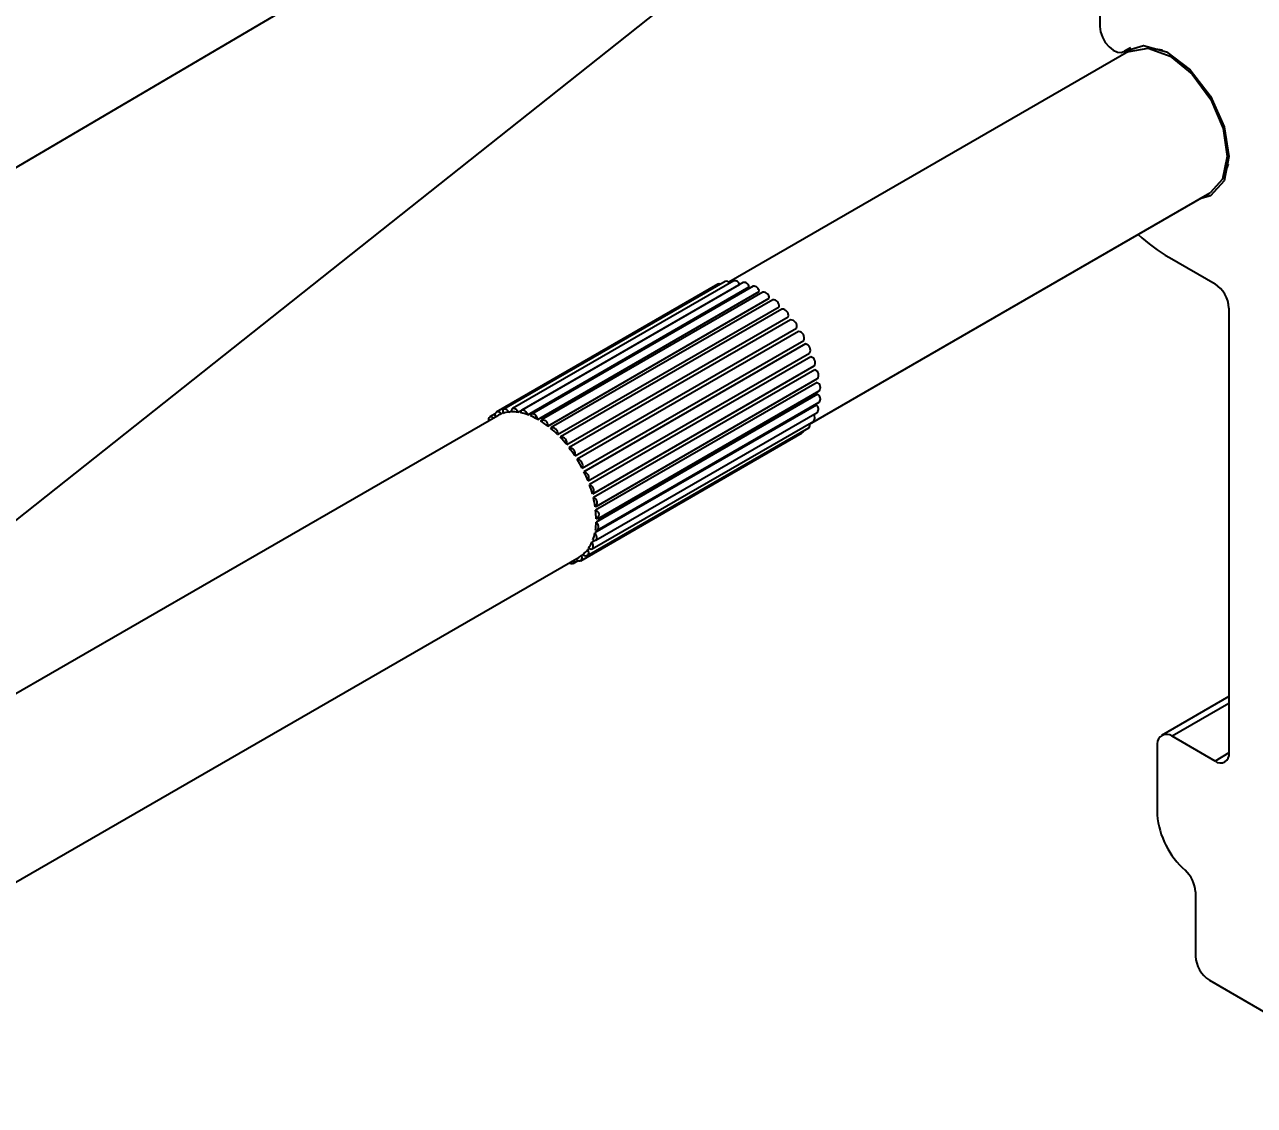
# Model space of a CAD drawing. Extents: x 0 to 10.8, y -12.4 to 0.
# Drawn here: x 6.206 to 7.14, y -9.753 to -8.932 of the extents above; entities that cross this region are included whole.
import ezdxf
from ezdxf import colors
from ezdxf.entities.mleader import LeaderData, LeaderLine
from ezdxf.math import Vec2, Vec3

# ---------------------------------------------------------------- set-up
doc = ezdxf.new("R2010")
doc.units = 0
doc.header["$LTSCALE"] = 0.5
doc.header["$MEASUREMENT"] = 0
for name, color, linetype in [('FAB DWG', 221, 'CONTINUOUS'), ('Hardware', 242, 'CONTINUOUS'), ('Housing', 150, 'CONTINUOUS')]:
    doc.layers.add(name, color=color, linetype=linetype)
doc.styles.get("Standard").update_dxf_attribs({"font": 'arial.ttf'})

msp = doc.modelspace()

# ---------------------------------------------------------------- linework, layer by layer
at = {"layer": 'Hardware', "transparency": 16777216}
msp.add_line((7.07036, -8.95117), (7.05987, -8.94974), dxfattribs=at)
at = {"layer": 'Hardware', "linetype": 'Continuous', "lineweight": 25, "transparency": 16777216}
for p, q in [((7.04451, -8.95237), (6.74075, -9.12773)), ((7.11646, -9.04777), (7.12047, -9.03797)), ((6.80209, -9.23549), (7.1065, -9.05976)), ((6.73225, -9.12917), (6.56396, -9.22633)), ((6.73807, -9.12703), (6.56977, -9.22418)), ((6.74462, -9.12657), (6.57633, -9.22372)), ((6.75172, -9.12779), (6.58343, -9.22494)), ((6.58058, -9.22652), (6.74887, -9.12937)), ((6.58794, -9.22838), (6.75623, -9.13123)), ((6.75914, -9.13067), (6.59085, -9.22782)), ((6.59554, -9.23189), (6.76383, -9.13474)), ((6.76666, -9.13512), (6.59837, -9.23227)), ((6.60316, -9.23695), (6.77145, -9.1398)), ((6.77405, -9.14099), (6.60576, -9.23815)), ((6.61057, -9.2434), (6.77886, -9.14625)), ((6.78109, -9.14812), (6.6128, -9.24528)), ((6.61753, -9.25105), (6.78583, -9.1539)), ((6.78767, -9.15623), (6.61938, -9.25338)), ((6.62385, -9.25967), (6.79214, -9.16252)), ((6.79376, -9.16507), (6.62547, -9.26222)), ((6.62932, -9.26899), (6.79761, -9.17184)), ((6.79897, -9.17454), (6.63068, -9.27169)), ((6.63378, -9.27873), (6.80207, -9.18158)), ((6.80312, -9.18434), (6.63483, -9.2815)), ((6.6374, -9.28847), (6.80569, -9.19132)), ((6.80609, -9.19419), (6.6378, -9.29134)), ((6.8078, -9.20378), (6.63951, -9.30093)), ((6.63988, -9.2981), (6.80817, -9.20095)), ((6.80819, -9.21281), (6.6399, -9.30997)), ((6.6411, -9.30737), (6.80939, -9.21022)), ((6.80725, -9.22103), (6.63895, -9.31818)), ((6.64101, -9.316), (6.8093, -9.21885)), ((6.56509, -9.22913), (6.0687, -9.51569)), ((6.56316, -9.22771), (6.55905, -9.23008)), ((6.56749, -9.22794), (6.56907, -9.22703)), ((6.5737, -9.22638), (6.57551, -9.22533)), ((6.63961, -9.32373), (6.80791, -9.22658)), ((6.63312, -9.33557), (6.80141, -9.23842)), ((6.63696, -9.33032), (6.80525, -9.23317)), ((6.62822, -9.33933), (6.79651, -9.24217)), ((6.63918, -9.32389), (6.63671, -9.32532)), ((6.63018, -9.33464), (6.62862, -9.33554)), ((6.635, -9.33014), (6.63323, -9.33116)), ((6.13069, -9.62308), (6.62708, -9.33652)), ((6.6224, -9.34147), (6.62634, -9.33919))]:
    msp.add_line(p, q, dxfattribs=at)
at = {"layer": 'Hardware', "linetype": 'Continuous', "lineweight": 25, "transparency": 16777216, "flags": 128}
for points in [[(7.04451, -8.95237), (7.04488, -8.95216), (7.05922, -8.94966), (7.07603, -8.95575), (7.09277, -8.9695), (7.10688, -8.98881), (7.11621, -9.01075), (7.11934, -9.03198), (7.1158, -9.04926), (7.1065, -9.05976)], [(6.5737, -9.22638), (6.57291, -9.22532), (6.57199, -9.22452), (6.57104, -9.22407), (6.57018, -9.22403), (6.5695, -9.2244), (6.56907, -9.22513), (6.56895, -9.22615), (6.56915, -9.22733)], [(6.58058, -9.22652), (6.57989, -9.22537), (6.57903, -9.22442), (6.57808, -9.22379), (6.57716, -9.22353), (6.57638, -9.22369), (6.57581, -9.22425), (6.57553, -9.22513), (6.57557, -9.22624)], [(6.58794, -9.22838), (6.58737, -9.22717), (6.58659, -9.22611), (6.58567, -9.2253), (6.58473, -9.22484), (6.58386, -9.22479), (6.58317, -9.22514), (6.58274, -9.22586), (6.58261, -9.22687)], [(6.59554, -9.23189), (6.59512, -9.23067), (6.59444, -9.22951), (6.59358, -9.22856), (6.59263, -9.22791), (6.59171, -9.22764), (6.59092, -9.22779), (6.59035, -9.22833), (6.59005, -9.2292)], [(6.79731, -9.24079), (6.79704, -9.24162), (6.79651, -9.24217)], [(6.63935, -9.31598), (6.64026, -9.31619), (6.64103, -9.31599), (6.64157, -9.3154), (6.64182, -9.31449), (6.64176, -9.31336), (6.64138, -9.31214), (6.64074, -9.31096), (6.6399, -9.30997)], [(6.63432, -9.32967), (6.63527, -9.33028), (6.63618, -9.33051), (6.63696, -9.33032), (6.6375, -9.32975), (6.63777, -9.32884), (6.63771, -9.32772), (6.63734, -9.3265), (6.63671, -9.32532)], [(6.63747, -9.32344), (6.63841, -9.32386), (6.63926, -9.32387), (6.63993, -9.32348), (6.64033, -9.32273), (6.64043, -9.32169), (6.64021, -9.3205), (6.6397, -9.31928), (6.63895, -9.31818)]]:
    msp.add_lwpolyline(points, dxfattribs=at)
at = {"layer": 'Hardware', "linetype": 'Continuous', "lineweight": 25, "transparency": 16777216}
for centre, radius, start, end in [((6.73307, -9.13094), 0.00195, 57.0291, 114.85692), ((6.73878, -9.13005), 0.0031, 31.76621, 103.33139), ((6.74536, -9.13007), 0.00358, 11.33666, 101.82856), ((6.75228, -9.13173), 0.00398, 7.25808, 98.12716), ((6.75951, -9.13498), 0.00433, 3.23151, 94.91251), ((6.76685, -9.13972), 0.0046, 358.97362, 92.36605), ((6.77441, -9.14549), 0.00451, 350.34723, 94.53579), ((6.7813, -9.15278), 0.00467, 346.13282, 92.56191), ((6.78759, -9.16102), 0.00479, 341.70702, 89.10675), ((6.79311, -9.16992), 0.00489, 336.86754, 82.33513), ((6.79796, -9.17919), 0.00475, 329.77129, 77.78809), ((6.80178, -9.1888), 0.00465, 327.21932, 73.23993), ((6.80449, -9.19838), 0.00449, 325.11994, 69.11819), ((6.80605, -9.20763), 0.00423, 322.21746, 65.52195), ((6.80636, -9.21627), 0.00391, 318.71792, 62.16212), ((6.80484, -9.22413), 0.00393, 321.38574, 52.18624), ((6.56019, -9.23205), 0.00206, 32.08568, 207.91062), ((6.56526, -9.22852), 0.0023, 14.4753, 221.09066), ((6.57548, -9.24714), 0.02079, 112.59557, 119.98645), ((6.57612, -9.24912), 0.02287, 96.07112, 107.72862), ((6.57647, -9.25512), 0.02889, 81.82665, 91.8012), ((6.57475, -9.26483), 0.03876, 70.11296, 78.31146), ((6.56996, -9.27714), 0.05198, 60.5121, 67.25343), ((6.80246, -9.2308), 0.00366, 319.6617, 46.04809), ((6.59975, -9.23603), 0.00354, 344.89429, 125.71173), ((6.56218, -9.29029), 0.06727, 52.46516, 58.14086), ((6.60668, -9.24239), 0.00402, 345.39257, 110.52696), ((6.55263, -9.30233), 0.08264, 45.48585, 50.43368), ((6.79946, -9.23637), 0.00283, 313.61139, 27.46952), ((6.61323, -9.24986), 0.00447, 344.48599, 98.38833), ((6.54331, -9.31158), 0.09578, 39.19498, 43.67934), ((6.53651, -9.31702), 0.10448, 33.29095, 37.52281), ((6.6193, -9.25817), 0.00479, 341.70702, 89.10675), ((6.53424, -9.31853), 0.10721, 27.52121, 31.68146), ((6.62482, -9.26707), 0.00489, 336.86754, 82.33513), ((6.53747, -9.31696), 0.10362, 21.65217, 25.90721), ((6.62967, -9.27634), 0.00475, 329.77129, 77.78809), ((6.54627, -9.31367), 0.09422, 15.43247, 19.96561), ((6.63371, -9.28577), 0.00441, 320.11876, 75.27932), ((6.55943, -9.3103), 0.08064, 8.57028, 13.59925), ((6.63675, -9.29515), 0.00395, 307.56701, 74.60252), ((6.57482, -9.3083), 0.06511, 0.69834, 6.4991), ((6.63862, -9.30429), 0.00347, 291.97098, 75.22645), ((6.5899, -9.30846), 0.05002, 351.35319, 358.26856), ((6.61121, -9.31416), 0.02783, 326.14195, 336.36999), ((6.60252, -9.31071), 0.03719, 339.985, 348.41359), ((6.61566, -9.31733), 0.02236, 309.93849, 321.77223), ((6.63199, -9.33317), 0.00236, 213.35109, 58.35962), ((6.62131, -9.33958), 0.00199, 216.98291, 23.0128), ((6.62696, -9.33712), 0.00229, 198.41582, 43.63041), ((6.6167, -9.31855), 0.02075, 300.00452, 305.03287)]:
    msp.add_arc(centre, radius, start, end, dxfattribs=at)
at = {"layer": 'Housing', "linetype": 'Continuous', "lineweight": 25, "transparency": 16777216}
for p, q in [((7.02271, -8.83766), (7.02271, -8.93331)), ((7.04081, -8.95242), (7.04613, -8.94935)), ((7.04586, -8.94947), (7.04132, -8.95208)), ((7.07551, -9.10895), (7.11016, -9.12895)), ((7.12076, -9.14732), (7.12076, -9.48547)), ((7.12076, -9.44264), (7.06958, -9.47219)), ((7.12076, -9.44774), (7.07747, -9.47273)), ((7.11016, -9.4916), (7.07747, -9.47273)), ((7.06616, -9.47844), (7.06616, -9.53259)), ((7.12076, -9.48547), (7.11016, -9.4916)), ((7.09531, -9.59102), (7.09531, -9.63979)), ((7.10591, -9.65817), (7.15965, -9.68919))]:
    msp.add_line(p, q, dxfattribs=at)
at = {"layer": 'Housing', "linetype": 'Continuous', "lineweight": 25, "transparency": 16777216, "flags": 128}
for points in [[(7.02271, -8.93331), (7.02319, -8.93725), (7.0246, -8.94138), (7.0268, -8.94534), (7.0296, -8.94876), (7.03274, -8.95133), (7.03593, -8.95281), (7.03888, -8.95307), (7.04132, -8.95208)], [(7.04132, -8.95208), (7.05576, -8.94764), (7.07337, -8.95263), (7.09134, -8.96624), (7.10674, -8.98628), (7.11711, -9.00951), (7.12076, -9.03219), (7.11711, -9.05065), (7.10674, -9.06191), (7.09857, -9.06434)]]:
    msp.add_lwpolyline(points, dxfattribs=at)
at = {"layer": 'Housing', "linetype": 'Continuous', "lineweight": 25, "transparency": 16777216}
for centre, radius, start, end in [((7.14802, -8.98526), 0.14337, 227.76929, 239.61863), ((7.09773, -9.14837), 0.02305, 2.60529, 57.39474), ((7.07324, -9.47841), 0.00709, 53.37502, 180.23642), ((7.1143, -9.48652), 0.00655, 230.79502, 9.21379), ((7.13042, -9.52649), 0.06455, 185.42445, 228.22884), ((7.07183, -9.59223), 0.02351, 2.93501, 48.46595), ((7.11833, -9.63875), 0.02305, 182.60526, 237.39474)]:
    msp.add_arc(centre, radius, start, end, dxfattribs=at)

# ---------------------------------------------------------------- leaders
at = {"layer": 'FAB DWG', "transparency": 16777216}
ml = msp.add_multileader_mtext('Standard', dxfattribs=at)
ml.set_content('"SG" MUST BE FACING \\PTOWARDS CONNECTION', color=256)
ml.set_leader_properties()
ml.build(insert=Vec2(0, 0))
ml.multileader.update_dxf_attribs({"dogleg_length": 0.36, "arrow_head_size": 0.35})
ctx = ml.context
ctx.base_point, ctx.char_height, ctx.arrow_head_size, ctx.landing_gap_size, ctx.plane_origin = Vec3(5.77443, -9.93134), 0.25, 0.35, 0.09, Vec3(7.22029, -13.67624)
notes = []
notes.append((ctx, [(1, (1, 1, 0), (5.41443, -9.93134), (1, 0), 0.36, [(1, [(4.637, -9.95863), (7.50163, -8.27451)], 0, [])])]))
ctx.mtext.insert, ctx.mtext.flow_direction = Vec3(5.86443, -9.8042), 5
for ctx, leaders in notes:
    for number, flags, end, landing, length, lines in leaders:
        leader = LeaderData()
        leader.index, (leader.has_last_leader_line, leader.has_dogleg_vector, leader.attachment_direction) = number, flags
        leader.last_leader_point, leader.dogleg_vector, leader.dogleg_length = Vec3(end), Vec3(landing), length
        for number, points, colour, breaks in lines:
            line = LeaderLine()
            line.index, line.vertices, line.color, line.breaks = number, Vec3.list(points), colors.encode_raw_color(colour), breaks
            leader.lines.append(line)
        ctx.leaders.append(leader)

doc.saveas('drawing.dxf')
